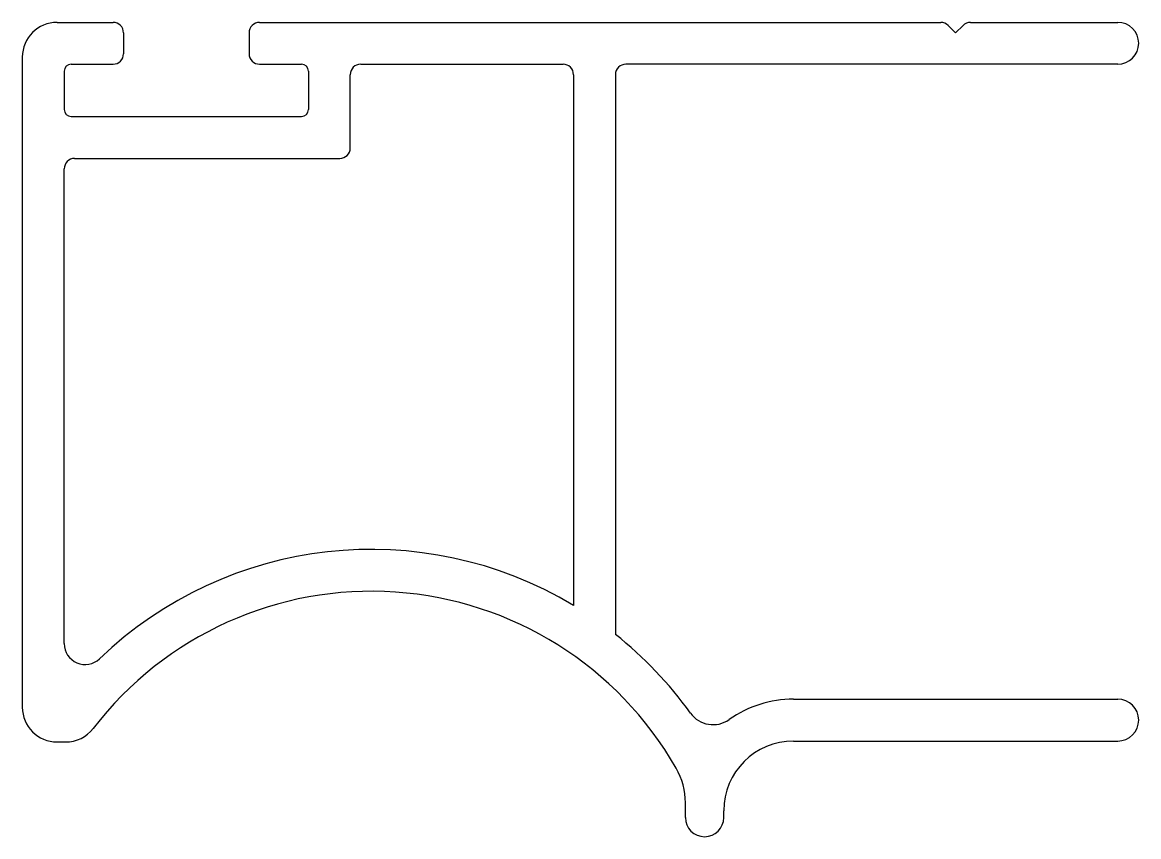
# Model space of a CAD drawing. Extents: x 1006 to 1038, y 326.3 to 349.6.
import ezdxf

# ---------------------------------------------------------------- set-up
doc = ezdxf.new("R2010")
doc.units = 0
doc.layers.get('0').update_dxf_attribs({"linetype": 'CONTINUOUS'})

msp = doc.modelspace()

# ---------------------------------------------------------------- linework, layer by layer
for p, q in [((1007.044, 349.635), (1008.644, 349.635)), ((1012.844, 349.635), (1032.373, 349.635)), ((1032.797, 349.335), (1032.585, 349.548)), ((1032.797, 349.335), (1033.009, 349.548)), ((1033.221, 349.635), (1037.444, 349.635)), ((1008.944, 349.335), (1008.944, 348.735)), ((1012.544, 349.335), (1012.544, 348.735)), ((1006.044, 348.635), (1006.044, 330.007)), ((1007.244, 348.235), (1007.244, 347.135)), ((1007.444, 348.435), (1008.644, 348.435)), ((1012.844, 348.435), (1014.044, 348.435)), ((1014.244, 348.235), (1014.244, 347.135)), ((1015.744, 348.435), (1021.544, 348.435)), ((1037.444, 348.435), (1023.344, 348.435)), ((1015.444, 346.035), (1015.444, 348.135)), ((1021.844, 348.135), (1021.844, 332.923)), ((1023.044, 348.135), (1023.044, 332.092)), ((1007.444, 346.935), (1014.044, 346.935)), ((1007.544, 345.735), (1015.144, 345.735)), ((1007.244, 331.827), (1007.244, 345.435)), ((1028.15, 330.235), (1037.444, 330.235)), ((1007.044, 329.007), (1007.284, 329.007)), ((1028.15, 329.035), (1037.444, 329.035)), ((1025.05, 326.843), (1025.05, 327.263)), ((1026.15, 326.843), (1026.15, 327.035))]:
    msp.add_line(p, q)
for centre, radius, start, end in [((1007.044, 348.635), 1, 90, 180), ((1008.644, 349.335), 0.3, 360, 90), ((1012.844, 349.335), 0.3, 90, 180), ((1032.373, 349.335), 0.3, 45, 90), ((1033.221, 349.335), 0.3, 90, 135), ((1037.444, 349.035), 0.6, 270, 90), ((1008.644, 348.735), 0.3, 270, 0), ((1012.844, 348.735), 0.3, 180, 270), ((1007.444, 348.235), 0.2, 90, 180), ((1014.044, 348.235), 0.2, 0, 90), ((1015.744, 348.135), 0.3, 90, 180), ((1021.544, 348.135), 0.3, 0, 90), ((1023.344, 348.135), 0.3, 90, 180), ((1007.444, 347.135), 0.2, 180, 270), ((1014.044, 347.135), 0.2, 270, 0), ((1015.144, 346.035), 0.3, 270, 0), ((1007.544, 345.435), 0.3, 90, 180), ((1016.052, 323.27), 11.257, 59.033, 133.8098), ((1016.052, 323.27), 10.057, 29.7052, 142.4637), ((1016.052, 323.27), 11.257, 35.6895, 51.6), ((1007.844, 331.827), 0.6, 180, 313.8098), ((1007.044, 330.007), 1, 180, 270), ((1028.15, 327.035), 3.2, 90, 125.1976), ((1037.444, 329.635), 0.6, 270, 90), ((1025.844, 330.304), 0.8, 215.6895, 305.1976), ((1007.284, 330.007), 1, 270, 322.4637), ((1028.15, 327.035), 2, 90, 180), ((1023.05, 327.263), 2, 360, 29.7052), ((1025.6, 326.843), 0.55, 180, 0)]:
    msp.add_arc(centre, radius, start, end)

doc.saveas('drawing.dxf')
